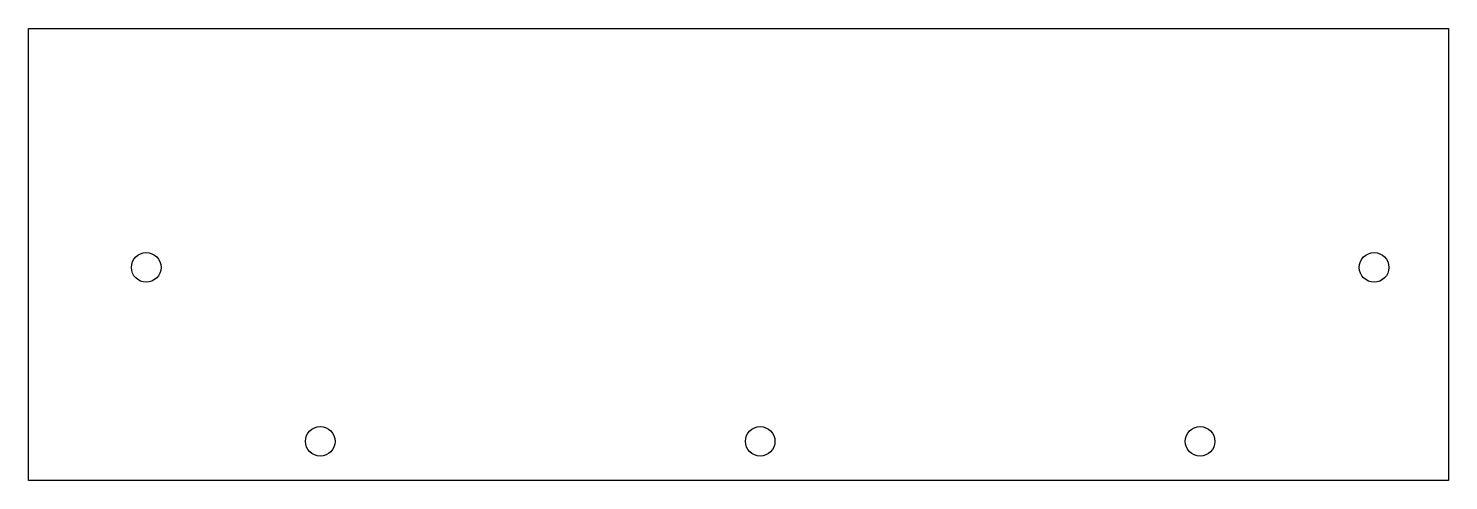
# Model space of a CAD drawing. Header units: millimetres. Extents: x 0 to 408, y -65 to 65.
import ezdxf

# ---------------------------------------------------------------- set-up
doc = ezdxf.new("R2010")
doc.units = ezdxf.units.MM
doc.header["$LTSCALE"] = 10
doc.layers.add('GRAPHICS', color=1, linetype='Continuous')
doc.layers.add('MEMBERS', color=5, linetype='Continuous')

msp = doc.modelspace()

# ---------------------------------------------------------------- linework, layer by layer
at = {"layer": 'GRAPHICS', "color": 5, "linetype": 'Continuous'}
for centre in [(33.85, -3.71), (386.62, -3.71), (83.85, -53.71), (210.24, -53.71), (336.62, -53.71)]:
    msp.add_circle(centre, 4.25, dxfattribs=at)
at = {"layer": 'MEMBERS', "color": 3, "linetype": 'Continuous'}
for p, q in [((0, 64.98), (408.02, 65)), ((0, -65), (0, 64.98)), ((408.02, 65), (408.02, -65)), ((408.02, -65), (0, -65))]:
    msp.add_line(p, q, dxfattribs=at)

doc.saveas('drawing.dxf')
